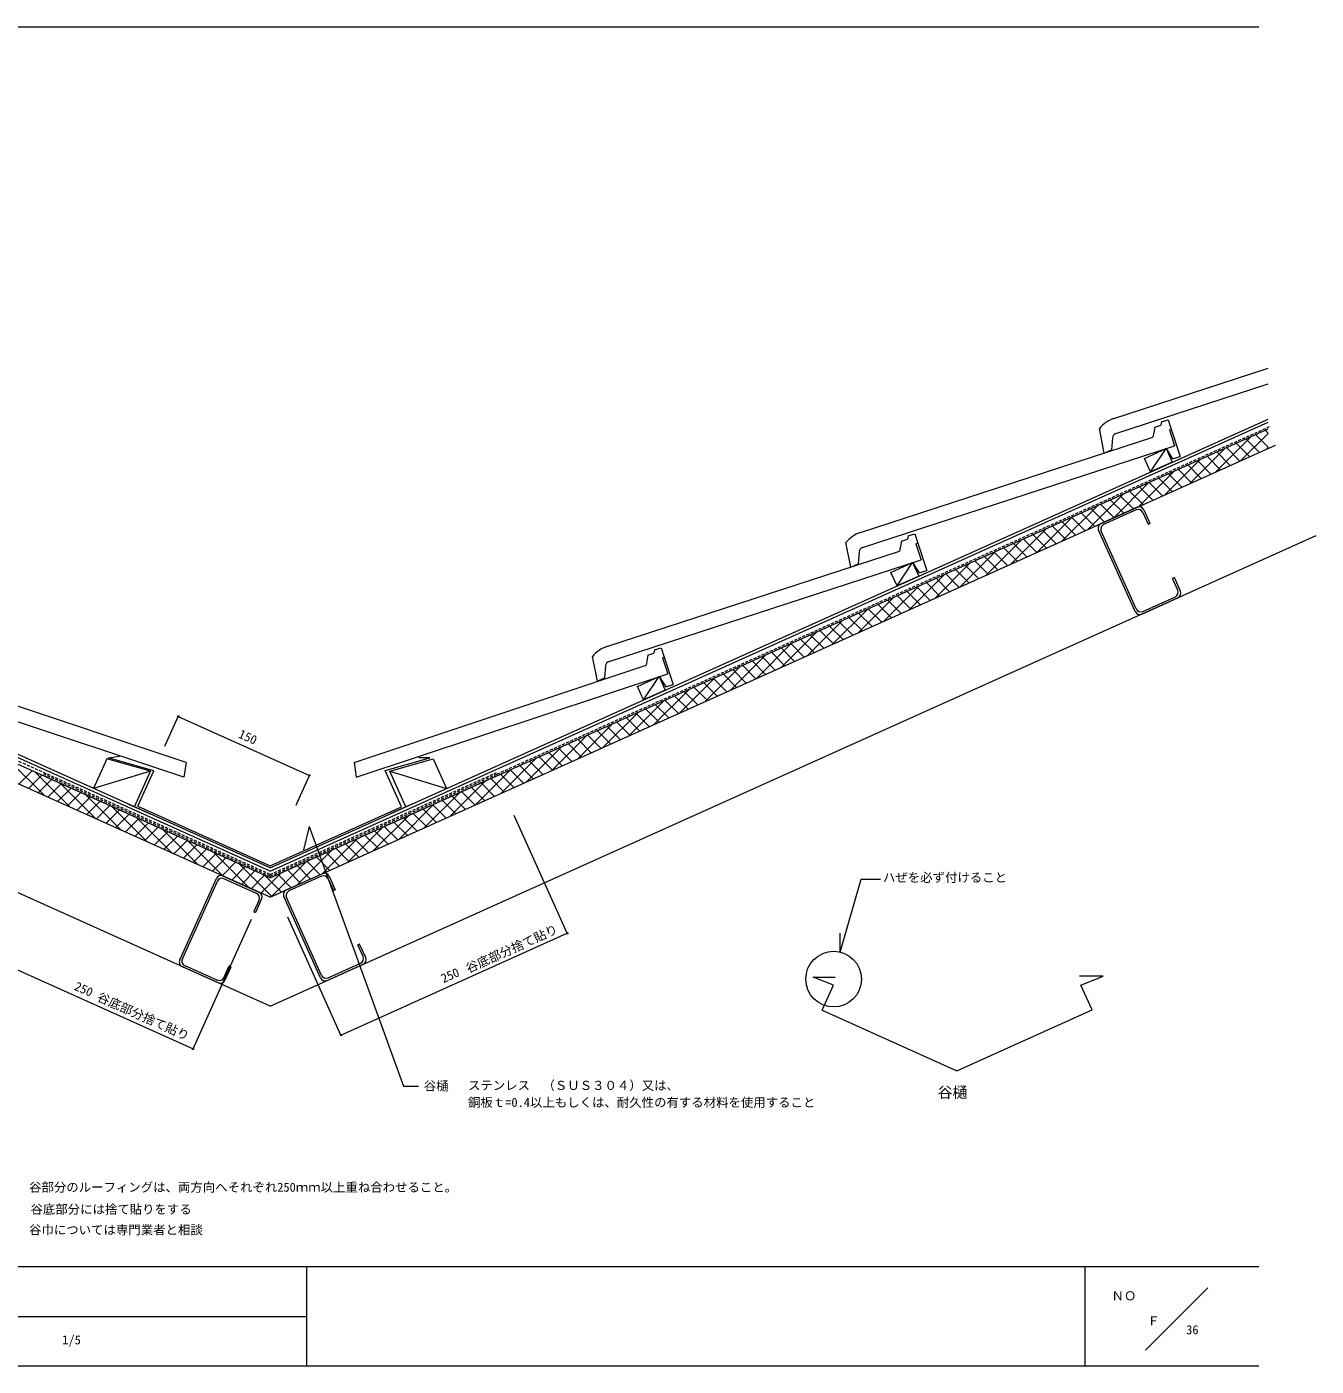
# Model space of a CAD drawing. Units: millimetres, scale not verified. Extents: x -203 to 214, y -140 to 130.
# Drawn here: x -45.8 to 214, y -140 to 130 of the extents above; entities that cross this region are included whole.
import ezdxf
from ezdxf.enums import TextEntityAlignment as Align

# ---------------------------------------------------------------- set-up
doc = ezdxf.new("R2010")
doc.units = ezdxf.units.MM
doc.header["$LTSCALE"] = 0.5
doc.header["$PDMODE"] = 32
doc.header["$PDSIZE"] = 0.25
doc.linetypes.add('DASHED1', pattern=[1.8, 1.2, -0.6])
for name, color, linetype, lineweight in [('0-0', 5, 'Continuous', 18), ('1-0', 7, 'Continuous', 18), ('1-1', 7, 'Continuous', 18), ('1-2', 3, 'Continuous', 18), ('1-3', 2, 'Continuous', 18), ('1-4', 7, 'Continuous', 18), ('1-5', 7, 'Continuous', 18)]:
    doc.layers.add(name, color=color, linetype=linetype, lineweight=lineweight)
doc.styles.add('ＭＳ ゴシック', font='')
doc.styles.get('ＭＳ ゴシック').set_extended_font_data('MS Gothic')

msp = doc.modelspace()

# ---------------------------------------------------------------- linework, layer by layer
at = {"layer": '0-0'}
for p, q in [((-197.5676, 130.0135), (202.4324, 130.0135)), ((202.4324, -119.9865), (-197.5676, -119.9865)), ((10.5405, -119.9865), (10.5405, -139.9865)), ((167.4325, -139.9865), (167.4325, -119.9865)), ((192.1622, -124.1757), (179.5946, -136.7432)), ((-67.2973, -129.9865), (10.5405, -129.9865)), ((202.4324, -139.9865), (-197.5676, -139.9865))]:
    msp.add_line(p, q, dxfattribs=at)
at = {"layer": '1-0'}
for p, q in [((3.2436, -39.5395), (-192.973, 48.758)), ((3.2436, -39.5395), (204.3243, 50.9468)), ((3.2436, -40.1975), (204.3243, 50.2889)), ((3.2436, -41.5134), (204.3243, 48.973)), ((3.2436, -40.1975), (-192.973, 48.1)), ((3.2436, -41.5134), (-192.973, 46.7841))]:
    msp.add_line(p, q, dxfattribs=at)
at = {"layer": '1-0', "linetype": 'DASHED1'}
for p, q in [((3.2436, -40.8554), (-192.973, 47.4421)), ((3.2436, -41.1844), (-42.3525, -20.6662)), ((3.2436, -40.8554), (48.8397, -20.3372))]:
    msp.add_line(p, q, dxfattribs=at)
at = {"layer": '1-0', "color": 6, "linetype": 'DASHED1'}
for q in [(-42.3525, -20.9951), (48.8397, -20.9951)]:
    msp.add_line((3.2436, -41.5134), q, dxfattribs=at)
at = {"layer": '1-0', "linetype": 'DASHED1'}
msp.add_lwpolyline([(3.2436, -41.1844), (48.9628, -20.6108), (204.8327, 49.5307)], dxfattribs=at)
at = {"layer": '1-1'}
for p, q in [((180.6224, 40.281), (183.7685, 44.9865)), ((129.5548, 17.3005), (132.7009, 22.0061)), ((78.4872, -5.6799), (81.6333, -0.9744)), ((-25.3096, -26.6906), (-20.9324, -28.6603)), ((31.7968, -26.6906), (27.4196, -28.6603))]:
    msp.add_line(p, q, dxfattribs=at)
for points in [[(180.6224, 40.281), (179.3913, 43.0167), (183.7685, 44.9865), (184.9996, 42.2507)], [(129.5548, 17.3005), (128.3237, 20.0363), (132.7009, 22.0061), (133.932, 19.2703)], [(78.4872, -5.6799), (77.2561, -2.9441), (81.6333, -0.9744), (82.8644, -3.7101)]]:
    msp.add_lwpolyline(points, close=True, dxfattribs=at)
at = {"layer": '1-2'}
for p, q in [((173.2506, 51.0358), (204.3243, 61.1708)), ((173.6576, 48.013), (204.3243, 58.0152)), ((171.3082, 44.0912), (170.3356, 49.0332)), ((181.5196, 49.3018), (181.127, 47.2805)), ((181.5196, 49.3018), (182.7331, 49.6976)), ((182.8547, 50.3684), (182.7331, 49.6976)), ((182.8547, 50.3684), (184.1856, 50.8025)), ((184.1856, 50.8025), (184.8058, 48.9011)), ((184.4255, 48.777), (184.8058, 48.9011)), ((184.4255, 48.777), (185.4798, 45.5446)), ((122.183, 28.0554), (181.127, 47.2805)), ((172.9708, 47.1408), (172.7814, 44.7345)), ((122.5901, 25.0326), (185.4798, 45.5446)), ((171.3082, 44.0912), (172.7814, 44.7345)), ((131.7871, 27.388), (131.6655, 26.7172)), ((131.7871, 27.388), (133.118, 27.8221)), ((133.118, 27.8221), (133.7382, 25.9206)), ((71.1154, 5.0749), (130.0594, 24.3)), ((120.2407, 21.1108), (119.268, 26.0528)), ((130.452, 26.3214), (130.0594, 24.3)), ((130.452, 26.3214), (131.6655, 26.7172)), ((133.3579, 25.7966), (133.7382, 25.9206)), ((133.3579, 25.7966), (134.4122, 22.5642)), ((71.5224, 2.0521), (134.4122, 22.5642)), ((120.2407, 21.1108), (121.7138, 21.754)), ((121.9032, 24.1603), (121.7138, 21.754)), ((69.173, -1.8697), (68.2005, 3.0723)), ((79.3596, 3.328), (78.9787, 1.3044)), ((79.3596, 3.328), (80.5708, 3.7307)), ((80.6885, 4.4022), (80.5708, 3.7307)), ((80.6885, 4.4022), (82.017, 4.844)), ((82.017, 4.844), (82.6481, 2.9461)), ((82.2685, 2.8199), (82.6481, 2.9461)), ((82.2685, 2.8199), (83.3413, -0.4064)), ((-13.6588, -18.2588), (-72.4915, 1.3044)), ((20.146, -18.2588), (78.9787, 1.3044)), ((70.8356, 1.1799), (70.6462, -1.2264)), ((-14.1188, -21.2674), (-76.8542, -0.4064)), ((20.5704, -21.2792), (83.3413, -0.4064)), ((69.173, -1.8697), (70.6462, -1.2264))]:
    msp.add_line(p, q, dxfattribs=at)
at = {"layer": '1-2', "color": 7}
for p, q in [((184.1856, 50.8025), (184.8058, 48.9011)), ((184.8058, 48.9011), (186.6043, 43.387)), ((133.118, 27.8221), (133.7382, 25.9206)), ((133.7382, 25.9206), (135.5367, 20.4065)), ((82.017, 4.844), (82.6481, 2.9461)), ((82.6481, 2.9461), (84.4782, -2.5576))]:
    msp.add_line(p, q, dxfattribs=at)
for points in [[(183.7685, 44.9865), (185.0832, 42.8908), (186.6043, 43.387)], [(132.7009, 22.0061), (134.0156, 19.9104), (135.5367, 20.4065)], [(81.6333, -0.9744), (82.9599, -3.0624), (84.4782, -2.5576)]]:
    msp.add_lwpolyline(points, dxfattribs=at)
at = {"layer": '1-2'}
for centre, radius, start, end in [((175.046, 45.2996), 6.0106, 107.38016, 141.5983), ((173.9677, 47.0623), 1, 108.06419, 175.49896), ((123.9784, 22.3191), 6.0106, 107.38016, 141.5983), ((122.9001, 24.0819), 1, 108.06419, 175.49896), ((72.9108, -0.6613), 6.0106, 107.38016, 141.5983), ((71.8325, 1.1014), 1, 108.06419, 175.49896)]:
    msp.add_arc(centre, radius, start, end, dxfattribs=at)
at = {"layer": '1-3'}
for p, q in [((-29.382, -17.3712), (-27.0961, -17.013)), ((-20.206, -19.9834), (-29.382, -17.3712)), ((-23.4194, -27.1242), (-20.206, -19.9834))]:
    msp.add_line(p, q, dxfattribs=at)
at = {"layer": '1-3', "color": 7}
for p, q in [((-20.8846, -20.052), (-32.3213, -23.5353)), ((27.3718, -20.052), (38.8085, -23.5353))]:
    msp.add_line(p, q, dxfattribs=at)
for points in [[(-24.114, -27.2286), (-20.8846, -20.052), (-29.6331, -17.5616), (-32.3213, -23.5353)], [(30.6012, -27.2286), (27.3718, -20.052), (36.1203, -17.5616), (38.8085, -23.5353)]]:
    msp.add_lwpolyline(points, dxfattribs=at)
at = {"layer": '1-3'}
for points in [[(29.6811, -27.2256), (26.3961, -19.9256), (35.4252, -17.3553), (33.2261, -17.3553)], [(-23.4194, -27.1242), (3.2436, -39.1225), (29.6811, -27.2256)]]:
    msp.add_lwpolyline(points, dxfattribs=at)
at = {"layer": '1-4'}
for p, q in [((203.7338, 48.7072), (204.3243, 48.1167)), ((193.7087, 40.2482), (200.8864, 47.4259)), ((197.8818, 46.0739), (200.6044, 43.3513)), ((198.8513, 42.5624), (204.3243, 48.0354)), ((199.8325, 46.9516), (202.555, 44.2291)), ((201.7831, 47.8294), (204.3243, 45.2882)), ((3.2436, -45.4611), (-194.4503, 43.5012)), ((3.2436, -45.4611), (205.8016, 45.6901)), ((188.5661, 37.9341), (195.7438, 45.1117)), ((192.0299, 43.4405), (194.7525, 40.7179)), ((193.9805, 44.3183), (196.7031, 41.5957)), ((195.9312, 45.1961), (198.6538, 42.4735)), ((203.9939, 44.8766), (204.3243, 45.207)), ((183.4235, 35.6199), (190.6012, 42.7976)), ((186.178, 40.8071), (188.9005, 38.0845)), ((188.1286, 41.6849), (190.8512, 38.9623)), ((190.0792, 42.5627), (192.8018, 39.8401)), ((173.1383, 30.9916), (180.316, 38.1692)), ((178.281, 33.3057), (185.4586, 40.4834)), ((180.326, 38.1737), (183.0486, 35.4512)), ((182.2767, 39.0515), (184.9992, 36.329)), ((184.2273, 39.9293), (186.9499, 37.2068)), ((167.9958, 28.6774), (175.1735, 35.8551)), ((174.4741, 35.5404), (177.1966, 32.8178)), ((176.4247, 36.4182), (179.1473, 33.6956)), ((178.3754, 37.2959), (181.0979, 34.5734)), ((162.8532, 26.3632), (170.0309, 33.5409)), ((168.6221, 32.907), (171.3447, 30.1844)), ((170.5728, 33.7848), (173.2953, 31.0622)), ((172.5234, 34.6626), (175.246, 31.94)), ((157.7107, 24.0491), (164.8883, 31.2268)), ((162.7702, 30.2736), (165.4928, 27.5511)), ((164.7209, 31.1514), (167.4434, 28.4289)), ((166.6715, 32.0292), (169.3941, 29.3066)), ((3.2436, -67.3928), (214.0089, 27.4516)), ((152.5681, 21.735), (159.7458, 28.9126)), ((156.9183, 27.6402), (159.6408, 24.9177)), ((158.8689, 28.518), (161.5915, 25.7955)), ((160.8196, 29.3958), (163.5421, 26.6733)), ((3.2436, -67.3928), (-202.6576, 25.2627)), ((147.4255, 19.4208), (154.6032, 26.5985)), ((151.0663, 25.0069), (153.7889, 22.2843)), ((153.017, 25.8847), (155.7395, 23.1621)), ((154.9676, 26.7625), (157.6902, 24.0399)), ((137.1404, 14.7925), (144.318, 21.9701)), ((142.2829, 17.1066), (149.4606, 24.2843)), ((145.2144, 22.3735), (147.9369, 19.6509)), ((147.1651, 23.2513), (149.8876, 20.5287)), ((149.1157, 24.1291), (151.8383, 21.4065)), ((131.9978, 12.4783), (139.1754, 19.656)), ((139.3625, 19.7401), (142.085, 17.0176)), ((141.3131, 20.6179), (144.0357, 17.8954)), ((143.2638, 21.4957), (145.9863, 18.7732)), ((126.8552, 10.1642), (134.0329, 17.3418)), ((131.5599, 16.229), (134.2825, 13.5064)), ((133.5105, 17.1068), (136.2331, 14.3842)), ((135.4612, 17.9846), (138.1838, 15.262)), ((137.4118, 18.8624), (140.1344, 16.1398)), ((121.7126, 7.85), (128.8903, 15.0277)), ((125.708, 13.5956), (128.4305, 10.873)), ((127.6586, 14.4734), (130.3812, 11.7508)), ((129.6093, 15.3512), (132.3318, 12.6286)), ((116.57, 5.5358), (123.7477, 12.7135)), ((119.856, 10.9622), (122.5786, 8.2397)), ((121.8067, 11.84), (124.5292, 9.1175)), ((123.7573, 12.7178), (126.4799, 9.9953)), ((111.4274, 3.2217), (118.6051, 10.3993)), ((114.0041, 8.3289), (116.7266, 5.6063)), ((115.9548, 9.2067), (118.6773, 6.4841)), ((117.9054, 10.0845), (120.628, 7.3619)), ((101.1423, -1.4067), (108.3199, 5.771)), ((106.2849, 0.9075), (113.4625, 8.0852)), ((108.1521, 5.6955), (110.8747, 2.9729)), ((110.1028, 6.5733), (112.8253, 3.8507)), ((112.0534, 7.4511), (114.776, 4.7285)), ((95.9997, -3.7208), (103.1774, 3.4568)), ((102.3002, 3.0621), (105.0228, 0.3396)), ((104.2508, 3.9399), (106.9734, 1.2173)), ((106.2015, 4.8177), (108.924, 2.0951)), ((90.8572, -6.035), (98.0348, 1.1427)), ((96.4483, 0.4287), (99.1708, -2.2938)), ((98.3989, 1.3065), (101.1215, -1.416)), ((100.3495, 2.1843), (103.0721, -0.5382)), ((85.7145, -8.3491), (92.8922, -1.1715)), ((90.5963, -2.2046), (93.3189, -4.9272)), ((92.5469, -1.3269), (95.2695, -4.0494)), ((94.4976, -0.4491), (97.2201, -3.1716)), ((80.572, -10.6633), (87.7496, -3.4857)), ((84.7444, -4.838), (87.4669, -7.5606)), ((86.695, -3.9602), (89.4176, -6.6828)), ((88.6457, -3.0824), (91.3682, -5.805)), ((75.4294, -12.9775), (82.607, -5.7998)), ((78.8925, -7.4714), (81.615, -10.1939)), ((80.8431, -6.5936), (83.5656, -9.3161)), ((82.7938, -5.7158), (85.5163, -8.4383)), ((-17.9615, -14.9956), (-15.2605, -8.9935)), ((-15.2605, -8.9935), (11.1671, -20.8859)), ((65.1442, -17.6058), (72.3219, -10.4281)), ((70.2868, -15.2916), (77.4645, -8.114)), ((73.0405, -10.1048), (75.7631, -12.8273)), ((74.9912, -9.227), (77.7137, -11.9495)), ((76.9418, -8.3492), (79.6644, -11.0717)), ((60.0016, -19.9199), (67.1793, -12.7423)), ((67.1886, -12.7381), (69.9111, -15.4607)), ((69.1392, -11.8603), (71.8618, -14.5829)), ((71.0899, -10.9825), (73.8124, -13.7051)), ((54.859, -22.2341), (62.0367, -15.0565)), ((61.3366, -15.3715), (64.0592, -18.0941)), ((63.2873, -14.4937), (66.0098, -17.2163)), ((65.2379, -13.6159), (67.9605, -16.3385)), ((-49.3065, -17.8658), (-42.1288, -25.0435)), ((49.7164, -24.5483), (56.8941, -17.3707)), ((53.5341, -18.8827), (56.2566, -21.6052)), ((55.4847, -18.0049), (58.2072, -20.7274)), ((57.4353, -17.1271), (60.1579, -19.8496)), ((59.386, -16.2493), (62.1085, -18.9718)), ((-47.4012, -22.6709), (-44.6786, -19.9484)), ((-45.4505, -23.5487), (-42.728, -20.8262)), ((-44.1638, -20.18), (-36.9862, -27.3577)), ((8.4662, -26.888), (11.1671, -20.8859)), ((44.5738, -26.8625), (51.7515, -19.6848)), ((47.6821, -21.516), (50.4047, -24.2386)), ((49.6328, -20.6382), (52.3553, -23.3608)), ((51.5834, -19.7605), (54.306, -22.483)), ((-43.4999, -24.4265), (-40.7773, -21.7039)), ((-41.5493, -25.3043), (-38.8267, -22.5817)), ((-39.5986, -26.1821), (-36.8761, -23.4595)), ((-39.0212, -22.4942), (-31.8436, -29.6719)), ((39.4312, -29.1766), (46.6089, -21.999)), ((41.8302, -24.1494), (44.5527, -26.872)), ((43.7808, -23.2716), (46.5034, -25.9942)), ((45.7315, -22.3938), (48.454, -25.1164)), ((-37.648, -27.0599), (-34.9254, -24.3373)), ((-35.6973, -27.9377), (-32.9748, -25.2151)), ((-33.8786, -24.8084), (-26.701, -31.986)), ((-33.7467, -28.8154), (-31.0241, -26.0929)), ((-31.7961, -29.6932), (-29.0735, -26.9707)), ((29.146, -33.805), (36.3237, -26.6273)), ((34.2886, -31.4908), (41.4663, -24.3131)), ((35.9782, -26.7828), (38.7008, -29.5053)), ((37.9289, -25.905), (40.6514, -28.6275)), ((39.8795, -25.0272), (42.6021, -27.7498)), ((-29.8454, -30.571), (-27.1229, -27.8485)), ((-28.736, -27.1226), (-21.5584, -34.3002)), ((-27.8948, -31.4488), (-25.1722, -28.7263)), ((-25.9441, -32.3266), (-23.2216, -29.604)), ((-23.5934, -29.4367), (-16.4158, -36.6144)), ((24.0034, -36.1191), (31.1811, -28.9415)), ((30.1263, -29.4161), (32.8488, -32.1387)), ((32.0769, -28.5384), (34.7995, -31.2609)), ((34.0276, -27.6606), (36.7502, -30.3831)), ((-23.9935, -33.2044), (-21.2709, -30.4818)), ((-22.0429, -34.0822), (-19.3203, -31.3596)), ((-20.0922, -34.96), (-17.3697, -32.2374)), ((-18.4508, -31.7509), (-11.2731, -38.9285)), ((11.0974, -31.1973), (9.9719, -35.9116)), ((11.0974, -31.1973), (30.1407, -83.5183)), ((18.8608, -38.4333), (26.0385, -31.2557)), ((24.2744, -32.0495), (26.9969, -34.7721)), ((26.225, -31.1717), (28.9476, -33.8943)), ((28.1757, -30.2939), (30.8982, -33.0165)), ((-18.1416, -35.8378), (-15.419, -33.1152)), ((-16.1909, -36.7155), (-13.4684, -33.993)), ((-14.2403, -37.5933), (-11.5177, -34.8708)), ((-13.3082, -34.0651), (-6.1305, -41.2427)), ((13.7182, -40.7475), (20.8959, -33.5698)), ((18.4224, -34.6829), (21.145, -37.4054)), ((20.3731, -33.8051), (23.0956, -36.5277)), ((22.3237, -32.9273), (25.0463, -35.6499)), ((-12.2897, -38.4711), (-9.5671, -35.7486)), ((-10.339, -39.3489), (-7.6165, -36.6263)), ((-8.3884, -40.2267), (-5.6658, -37.5041)), ((-8.1656, -36.3793), (-0.9879, -43.5569)), ((8.5757, -43.0616), (15.7533, -35.884)), ((12.5705, -37.3163), (15.293, -40.0388)), ((14.5212, -36.4385), (17.2437, -39.161)), ((16.4718, -35.5607), (19.1943, -38.2832)), ((-6.4377, -41.1045), (-3.7152, -38.3819)), ((-4.4871, -41.9823), (-1.7646, -39.2597)), ((-3.023, -38.6934), (3.5892, -45.3056)), ((-2.5365, -42.86), (0.1861, -40.1375)), ((3.4331, -45.3758), (10.6107, -38.1982)), ((6.7186, -39.9496), (9.4411, -42.6722)), ((8.6692, -39.0718), (11.3918, -41.7944)), ((10.6198, -38.194), (13.3424, -40.9166)), ((-0.5858, -43.7378), (2.1367, -41.0153)), ((1.3648, -44.6156), (5.4681, -40.5123)), ((2.1196, -41.0076), (5.5398, -44.4278)), ((4.7679, -40.8274), (7.4905, -43.55)), ((30.1407, -83.5183), (33.1317, -83.5183))]:
    msp.add_line(p, q, dxfattribs=at)
at = {"layer": '1-4', "color": 3}
for p, q in [((177.952, 33.1577), (170.6567, 29.8748)), ((177.7514, 32.6288), (171.1856, 29.6742)), ((179.2743, 32.6562), (180.5054, 29.9204)), ((179.0737, 32.1273), (180.1406, 29.7563)), ((180.1406, 29.7563), (180.5054, 29.9204)), ((177.5417, 12.1379), (170.1551, 28.5525)), ((177.7423, 12.6669), (170.684, 28.3519)), ((185.4298, 18.9774), (185.065, 18.8132)), ((186.6609, 16.2416), (185.4298, 18.9774)), ((186.132, 16.4422), (185.065, 18.8132)), ((178.864, 11.6364), (186.1593, 14.9193)), ((179.0646, 12.1653), (185.6304, 15.1199)), ((-13.6588, -18.2588), (-14.1188, -21.2674)), ((20.146, -18.2588), (20.606, -21.2674)), ((-14.9733, -58.0986), (-7.5867, -41.684)), ((-14.4443, -57.898), (-7.3861, -42.213)), ((1.031, -44.4654), (-6.2644, -41.1825)), ((0.502, -44.666), (-6.0638, -41.7114)), ((13.8062, -40.7079), (6.5108, -43.9908)), ((13.6055, -41.2368), (7.0397, -44.1914)), ((14.9278, -41.7384), (15.9948, -44.1094)), ((15.1285, -41.2095), (16.3596, -43.9452)), ((1.5325, -45.7877), (0.3014, -48.5234)), ((13.3958, -61.7277), (6.0092, -45.3131)), ((13.5964, -61.1988), (6.5382, -45.5137)), ((15.9948, -44.1094), (16.3596, -43.9452)), ((1.0036, -45.9883), (-0.0634, -48.3593)), ((-0.0634, -48.3593), (0.3014, -48.5234)), ((21.2839, -54.8883), (20.9192, -55.0524)), ((21.9861, -57.4234), (20.9192, -55.0524)), ((22.515, -57.6241), (21.2839, -54.8883)), ((-13.9428, -59.2203), (-7.377, -62.1749)), ((-6.0547, -61.6733), (-4.9877, -59.3023)), ((-4.623, -59.4665), (-4.9877, -59.3023)), ((14.7181, -62.2292), (22.0135, -58.9463)), ((14.9187, -61.7003), (21.4845, -58.7457)), ((-14.4717, -59.4209), (-7.1763, -62.7038)), ((-5.854, -62.2023), (-4.623, -59.4665))]:
    msp.add_line(p, q, dxfattribs=at)
for centre, start, end in [((178.1618, 31.7169), 24.22774, 114.22774), ((178.3624, 32.2458), 24.22774, 114.22774), ((171.0671, 28.9629), 114.22774, 204.22774), ((171.596, 28.7623), 114.22774, 204.22774), ((185.22, 16.0318), 294.22774, 24.22774), ((185.749, 15.8312), 294.22774, 24.22774), ((178.4536, 12.5483), 204.22774, 294.22774), ((178.6542, 13.0772), 204.22774, 294.22774), ((-6.6748, -42.0944), 65.77226, 155.77226), ((-6.4741, -42.6233), 65.77226, 155.77226), ((14.0159, -42.1487), 24.22774, 114.22774), ((14.2165, -41.6198), 24.22774, 114.22774), ((0.0917, -45.5779), 335.77226, 65.77226), ((0.6206, -45.3773), 335.77226, 65.77226), ((6.9212, -44.9027), 114.22774, 204.22774), ((7.4501, -45.1034), 114.22774, 204.22774), ((-14.0613, -58.509), 155.77226, 245.77226), ((-13.5324, -58.3084), 155.77226, 245.77226), ((21.0742, -57.8338), 294.22774, 24.22774), ((21.6031, -58.0344), 294.22774, 24.22774), ((-6.9666, -61.263), 245.77226, 335.77226), ((14.3077, -61.3173), 204.22774, 294.22774), ((14.5084, -60.7884), 204.22774, 294.22774), ((-6.766, -61.7919), 245.77226, 335.77226)]:
    msp.add_arc(centre, 1, start, end, dxfattribs=at)
at = {"layer": '1-4'}
for p in [(-15.2605, -8.9935), (11.1671, -20.8859)]:
    msp.add_point(p, dxfattribs=at)
at = {"layer": '1-5'}
for p, q in [((63.1167, -52.7219), (52.4216, -28.9551)), ((118.0678, -56.4998), (122.354, -41.8043)), ((122.354, -41.8043), (126.1976, -41.8043)), ((-12.2932, -76.0396), (-0.5183, -49.8732)), ((17.5206, -73.2402), (6.8256, -49.4733)), ((17.5206, -73.2402), (63.1167, -52.7219)), ((118.0678, -56.4998), (118.0678, -52.7235)), ((-57.8893, -55.5214), (-12.2932, -76.0396))]:
    msp.add_line(p, q, dxfattribs=at)
at = {"layer": '1-5', "color": 3}
for p, q in [((112.645, -61.5385), (117.059, -61.5385)), ((116.7281, -63.1802), (112.645, -61.5385)), ((171.0938, -61.3648), (166.3088, -61.3648)), ((114.4659, -68.2073), (116.7281, -63.1802)), ((166.655, -63.2933), (166.6001, -63.1716))]:
    msp.add_line(p, q, dxfattribs=at)
for points in [[(168.8439, -68.1575), (166.6001, -63.1716), (171.0938, -61.3648)], [(114.4659, -68.2073), (141.5995, -80.4175), (168.8439, -68.1575)]]:
    msp.add_lwpolyline(points, dxfattribs=at)
at = {"layer": '1-5'}
msp.add_circle((116.7796, -61.9566), 5.6068, dxfattribs=at)
for p in [(63.1167, -52.7219), (17.5206, -73.2402), (-12.2932, -76.0396)]:
    msp.add_point(p, dxfattribs=at)

# ---------------------------------------------------------------- texts
at = {"layer": '0-0', "color": 7, "style": 'ＭＳ ゴシック'}
for s, p in [('ＮＯ', (172.7778, -127.2561)), ('Ｆ', (179.9906, -132.3213)), ('1/5', (-38.6278, -136.1375))]:
    msp.add_text(s, height=1.833, dxfattribs=at).set_placement(p, align=Align.BOTTOM_LEFT)
at = {"layer": '1-4', "style": 'ＭＳ ゴシック'}
msp.add_text('150', height=1.833, rotation=335.772, dxfattribs=at).set_placement((-3.5514, -13.7143), align=Align.BOTTOM_LEFT)
for s, p in [('谷樋', (34.1996, -84.957)), ('ステンレス\u3000（ＳＵＳ３０４）又は、', (43.1106, -84.8427)), ('銅板ｔ=0.4以上もしくは、耐久性の有する材料を使用すること', (43.1106, -88.27)), ('谷部分のルーフィングは、両方向へそれぞれ250ｍｍ以上重ね合わせること。', (-45.3251, -105.3729)), ('谷底部分には捨て貼りをする', (-45.0451, -109.8132)), ('谷巾については専門業者と相談', (-45.3297, -113.9653)), ('36', (187.8123, -134.1081))]:
    msp.add_text(s, height=1.833, dxfattribs=at).set_placement(p, align=Align.BOTTOM_LEFT)
at = {"layer": '1-5', "style": 'ＭＳ ゴシック'}
for s, height, p in [('ハぜを必ず付けること', 1.833, (126.7168, -42.9281)), ('谷樋', 2.199, (137.7284, -86.5298))]:
    msp.add_text(s, height=height, dxfattribs=at).set_placement(p, align=Align.BOTTOM_LEFT)
for s, rotation, p in [('谷底部分捨て貼り', 24.228, (43.3958, -61.2628)), ('250', 24.228, (38.4037, -63.2945)), ('250', 335.772, (-36.5959, -64.5551)), ('谷底部分捨て貼り', 335.772, (-32.0212, -66.6906))]:
    msp.add_text(s, height=1.833, rotation=rotation, dxfattribs=at).set_placement(p, align=Align.BOTTOM_LEFT)

doc.saveas('drawing.dxf')
